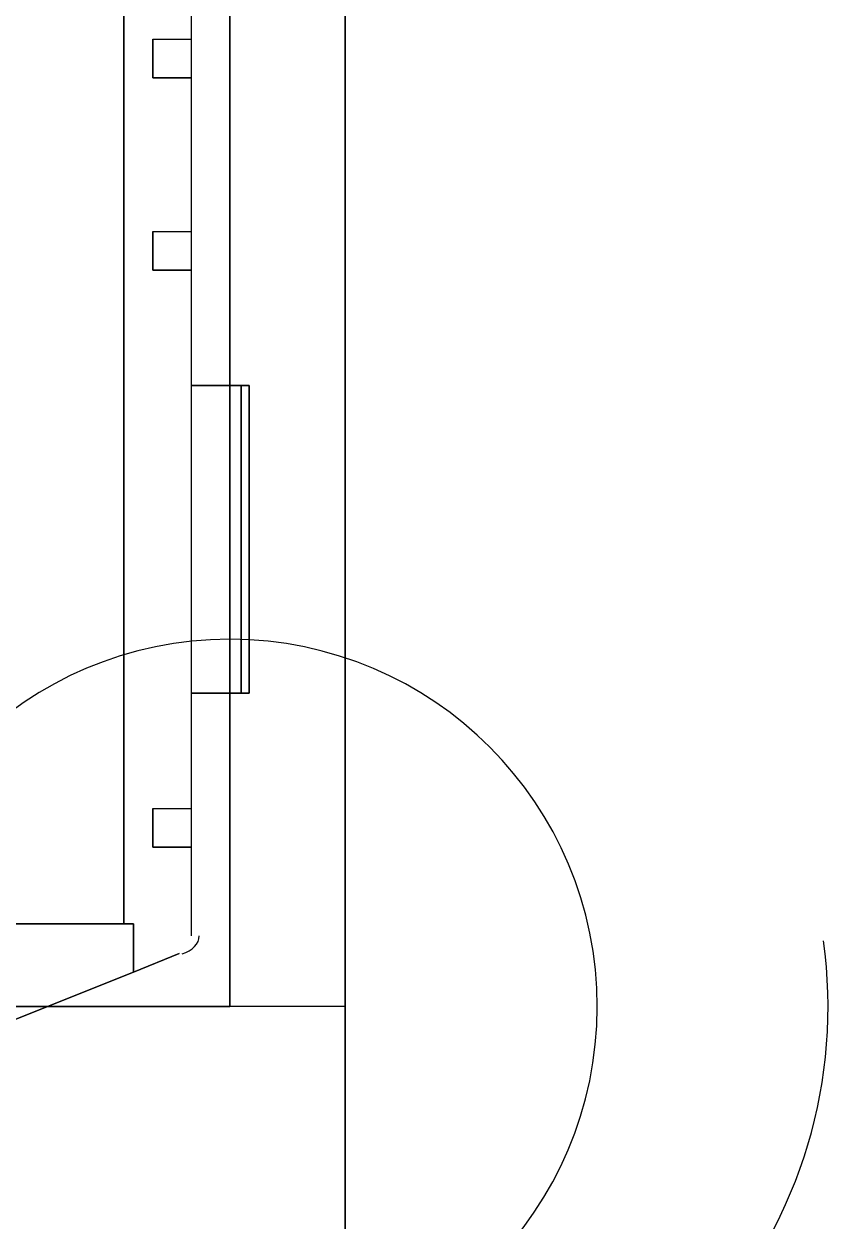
# Model space of a CAD drawing. Header units: millimetres. Extents: x 8.2 to 62.6, y 389.2 to 443.4.
# Drawn here: x 60.502 to 62.592, y 422.513 to 425.625 of the extents above; entities that cross this region are included whole.
import ezdxf

# ---------------------------------------------------------------- set-up
doc = ezdxf.new("R2010")
doc.units = ezdxf.units.MM
doc.layers.add('Feature', color=7, linetype='CONTINUOUS')

msp = doc.modelspace()

# ---------------------------------------------------------------- linework, layer by layer
at = {"layer": 'Feature'}
for p, q in [((61.0368, 429.5, -57.5733), (61.0368, 423.07, -57.5733)), ((61.0368, 429.5, -57.5733), (61.0368, 423.07, -57.5733)), ((61.3368, 423.07, -57.2733), (61.3368, 429.5, -57.2733)), ((61.3368, 429.5, -57.4733), (61.3368, 423.07, -57.4733)), ((61.3368, 429.5, -57.4733), (61.3368, 423.07, -57.4733)), ((61.3368, 423.07, -57.2733), (61.3368, 429.5, -57.2733)), ((60.9368, 429.316, -59.0283), (60.9368, 423.254, -59.0283)), ((60.9368, 429.316, -59.0283), (60.9368, 423.254, -59.0283)), ((60.7618, 423.285, -58.5033), (60.7618, 429.285, -58.5033)), ((60.7618, 423.285, -58.5033), (60.7618, 429.285, -58.5033)), ((60.7618, 429.285, -59.2033), (60.7618, 423.285, -59.2033)), ((60.7618, 429.285, -59.2033), (60.7618, 423.285, -59.2033)), ((60.9368, 425.985, -58.6783), (60.9368, 425.585, -58.6783)), ((60.9368, 425.985, -58.6783), (60.9368, 425.585, -58.6783)), ((61.0368, 423.07, -60.1333), (61.0368, 425.92, -60.1333)), ((61.0368, 423.07, -60.1333), (61.0368, 425.92, -60.1333)), ((61.3368, 425.92, -60.4333), (61.3368, 423.07, -60.4333)), ((61.3368, 423.07, -60.2333), (61.3368, 425.92, -60.2333)), ((61.3368, 423.07, -60.2333), (61.3368, 425.92, -60.2333)), ((61.3368, 425.92, -60.4333), (61.3368, 423.07, -60.4333)), ((60.8368, 425.485, -58.5783), (60.8368, 425.585, -58.5783)), ((60.8368, 425.585, -58.5783), (60.9368, 425.585, -58.6783)), ((60.8368, 425.585, -58.8033), (60.8368, 425.485, -58.8033)), ((60.8368, 425.585, -58.5783), (60.8368, 425.585, -58.8033)), ((60.8368, 425.485, -58.5783), (60.8368, 425.585, -58.5783)), ((60.8368, 425.585, -58.5783), (60.8368, 425.585, -58.8033)), ((60.8368, 425.585, -58.8033), (60.9368, 425.585, -58.8033)), ((60.8368, 425.585, -58.5783), (60.9368, 425.585, -58.6783)), ((60.8368, 425.585, -58.8033), (60.9368, 425.585, -58.8033)), ((60.8368, 425.585, -58.8033), (60.8368, 425.485, -58.8033)), ((60.9368, 425.585, -58.6783), (60.9368, 425.585, -58.8033)), ((60.9368, 425.585, -58.8033), (60.9368, 425.485, -58.8033)), ((60.9368, 425.585, -58.6783), (60.9368, 425.585, -58.8033)), ((60.9368, 425.585, -58.8033), (60.9368, 425.485, -58.8033)), ((60.9368, 425.485, -58.6783), (60.8368, 425.485, -58.5783)), ((60.8368, 425.485, -58.8033), (60.9368, 425.485, -58.8033)), ((60.8368, 425.485, -58.8033), (60.8368, 425.485, -58.5783)), ((60.9368, 425.485, -58.6783), (60.8368, 425.485, -58.5783)), ((60.8368, 425.485, -58.8033), (60.8368, 425.485, -58.5783)), ((60.8368, 425.485, -58.8033), (60.9368, 425.485, -58.8033)), ((60.9368, 425.485, -58.6783), (60.9368, 425.085, -58.6783)), ((60.9368, 425.485, -58.8033), (60.9368, 425.485, -58.6783)), ((60.9368, 425.485, -58.6783), (60.9368, 425.085, -58.6783)), ((60.9368, 425.485, -58.8033), (60.9368, 425.485, -58.6783)), ((60.8368, 424.985, -58.5783), (60.8368, 425.085, -58.5783)), ((60.8368, 425.085, -58.5783), (60.9368, 425.085, -58.6783)), ((60.8368, 425.085, -58.8033), (60.8368, 424.985, -58.8033)), ((60.8368, 425.085, -58.5783), (60.8368, 425.085, -58.8033)), ((60.8368, 424.985, -58.5783), (60.8368, 425.085, -58.5783)), ((60.8368, 425.085, -58.5783), (60.8368, 425.085, -58.8033)), ((60.8368, 425.085, -58.8033), (60.9368, 425.085, -58.8033)), ((60.8368, 425.085, -58.5783), (60.9368, 425.085, -58.6783)), ((60.8368, 425.085, -58.8033), (60.8368, 424.985, -58.8033)), ((60.8368, 425.085, -58.8033), (60.9368, 425.085, -58.8033)), ((60.9368, 425.085, -58.6783), (60.9368, 425.085, -58.8033)), ((60.9368, 425.085, -58.8033), (60.9368, 424.985, -58.8033)), ((60.9368, 425.085, -58.6783), (60.9368, 425.085, -58.8033)), ((60.9368, 425.085, -58.8033), (60.9368, 424.985, -58.8033)), ((60.9368, 424.985, -58.6783), (60.8368, 424.985, -58.5783)), ((60.8368, 424.985, -58.8033), (60.9368, 424.985, -58.8033)), ((60.8368, 424.985, -58.8033), (60.8368, 424.985, -58.5783)), ((60.9368, 424.985, -58.6783), (60.8368, 424.985, -58.5783)), ((60.8368, 424.985, -58.8033), (60.8368, 424.985, -58.5783)), ((60.8368, 424.985, -58.8033), (60.9368, 424.985, -58.8033)), ((60.9368, 424.985, -58.6783), (60.9368, 423.585, -58.6783)), ((60.9368, 424.985, -58.8033), (60.9368, 424.985, -58.6783)), ((60.9368, 424.985, -58.6783), (60.9368, 423.585, -58.6783)), ((60.9368, 424.985, -58.8033), (60.9368, 424.985, -58.6783)), ((60.9368, 424.685, -58.8033), (60.9368, 423.885, -58.8033)), ((60.9368, 424.685, -58.8033), (60.9368, 424.685, -58.9033)), ((60.9368, 424.685, -58.9033), (60.9368, 423.885, -58.9033)), ((60.9368, 424.685, -58.9033), (61.0352, 424.685, -58.9033)), ((60.9368, 424.685, -58.9033), (60.9368, 423.885, -58.9033)), ((61.0352, 424.685, -58.8033), (60.9368, 424.685, -58.8033)), ((60.9368, 424.685, -58.8033), (60.9368, 423.885, -58.8033)), ((61.0352, 424.685, -58.8033), (60.9368, 424.685, -58.8033)), ((60.9368, 424.685, -58.9033), (61.0352, 424.685, -58.9033)), ((60.9368, 424.685, -58.8033), (60.9368, 424.685, -58.9033)), ((61.0352, 424.685, -58.9033), (61.0668, 424.685, -58.9033)), ((61.0668, 424.685, -58.8033), (61.0352, 424.685, -58.8033)), ((61.0352, 424.685, -58.9033), (61.0352, 424.685, -58.8033)), ((61.0668, 424.685, -58.8033), (61.0352, 424.685, -58.8033)), ((61.0352, 424.685, -58.9033), (61.0668, 424.685, -58.9033)), ((61.0352, 424.685, -58.9033), (61.0352, 424.685, -58.8033)), ((61.0668, 424.685, -58.9033), (61.0668, 423.885, -58.9033)), ((61.0668, 423.885, -58.8033), (61.0668, 424.685, -58.8033)), ((61.0868, 424.685, -58.8233), (61.0668, 424.685, -58.8033)), ((61.0668, 424.685, -58.9033), (61.0868, 424.685, -58.8833)), ((61.0668, 424.685, -58.9033), (61.0668, 423.885, -58.9033)), ((61.0668, 424.685, -58.9033), (61.0868, 424.685, -58.8833)), ((61.0668, 423.885, -58.8033), (61.0668, 424.685, -58.8033)), ((61.0868, 424.685, -58.8233), (61.0668, 424.685, -58.8033)), ((61.0868, 424.685, -58.8233), (61.0868, 424.685, -58.8833)), ((61.0868, 424.685, -58.8833), (61.0868, 423.885, -58.8833)), ((61.0868, 423.885, -58.8233), (61.0868, 424.685, -58.8233)), ((61.0868, 424.685, -58.8833), (61.0868, 423.885, -58.8833)), ((61.0868, 424.685, -58.8233), (61.0868, 424.685, -58.8833)), ((61.0868, 423.885, -58.8233), (61.0868, 424.685, -58.8233)), ((60.9368, 423.885, -58.9033), (60.9368, 423.885, -58.8033)), ((61.0668, 423.885, -58.9033), (60.9368, 423.885, -58.9033)), ((60.9368, 423.885, -58.8033), (61.0668, 423.885, -58.8033)), ((61.0668, 423.885, -58.9033), (60.9368, 423.885, -58.9033)), ((60.9368, 423.885, -58.8033), (61.0668, 423.885, -58.8033)), ((60.9368, 423.885, -58.9033), (60.9368, 423.885, -58.8033)), ((61.0868, 423.885, -58.8833), (61.0668, 423.885, -58.9033)), ((61.0868, 423.885, -58.8833), (61.0668, 423.885, -58.9033)), ((61.0668, 423.885, -58.8033), (61.0868, 423.885, -58.8233)), ((61.0668, 423.885, -58.8033), (61.0868, 423.885, -58.8233)), ((61.0868, 423.885, -58.8833), (61.0868, 423.885, -58.8233)), ((61.0868, 423.885, -58.8833), (61.0868, 423.885, -58.8233)), ((60.8368, 423.485, -58.5783), (60.8368, 423.585, -58.5783)), ((60.8368, 423.585, -58.5783), (60.9368, 423.585, -58.6783)), ((60.8368, 423.585, -58.8033), (60.8368, 423.485, -58.8033)), ((60.8368, 423.585, -58.5783), (60.8368, 423.585, -58.8033)), ((60.8368, 423.485, -58.5783), (60.8368, 423.585, -58.5783)), ((60.8368, 423.585, -58.5783), (60.8368, 423.585, -58.8033)), ((60.8368, 423.585, -58.8033), (60.9368, 423.585, -58.8033)), ((60.8368, 423.585, -58.5783), (60.9368, 423.585, -58.6783)), ((60.8368, 423.585, -58.8033), (60.8368, 423.485, -58.8033)), ((60.8368, 423.585, -58.8033), (60.9368, 423.585, -58.8033)), ((60.9368, 423.585, -58.6783), (60.9368, 423.585, -58.8033)), ((60.9368, 423.585, -58.8033), (60.9368, 423.485, -58.8033)), ((60.9368, 423.585, -58.6783), (60.9368, 423.585, -58.8033)), ((60.9368, 423.585, -58.8033), (60.9368, 423.485, -58.8033)), ((60.9368, 423.485, -58.6783), (60.8368, 423.485, -58.5783)), ((60.8368, 423.485, -58.8033), (60.9368, 423.485, -58.8033)), ((60.8368, 423.485, -58.8033), (60.8368, 423.485, -58.5783)), ((60.9368, 423.485, -58.6783), (60.8368, 423.485, -58.5783)), ((60.8368, 423.485, -58.8033), (60.8368, 423.485, -58.5783)), ((60.8368, 423.485, -58.8033), (60.9368, 423.485, -58.8033)), ((60.9368, 423.485, -58.6783), (60.9368, 423.254, -58.6783)), ((60.9368, 423.485, -58.8033), (60.9368, 423.485, -58.6783)), ((60.9368, 423.485, -58.6783), (60.9368, 423.254, -58.6783)), ((60.9368, 423.485, -58.8033), (60.9368, 423.485, -58.6783)), ((60.354, 423.285, -58.5033), (60.7618, 423.285, -58.5033)), ((60.7868, 423.285, -58.5283), (60.354, 423.285, -58.5283)), ((60.354, 423.285, -58.5033), (60.7618, 423.285, -58.5033)), ((60.7868, 423.285, -58.5283), (60.354, 423.285, -58.5283)), ((60.7618, 423.285, -59.2033), (60.354, 423.285, -59.2033)), ((60.354, 423.285, -59.1783), (60.7868, 423.285, -59.1783)), ((60.7618, 423.285, -59.2033), (60.354, 423.285, -59.2033)), ((60.354, 423.285, -59.1783), (60.7868, 423.285, -59.1783)), ((60.7618, 423.285, -58.5033), (60.7868, 423.285, -58.5283)), ((60.7618, 423.285, -58.5033), (60.7868, 423.285, -58.5283)), ((60.7868, 423.285, -59.1783), (60.7618, 423.285, -59.2033)), ((60.7868, 423.285, -59.1783), (60.7618, 423.285, -59.2033)), ((60.7868, 423.16, -58.5283), (60.7868, 423.285, -58.5283)), ((60.7868, 423.16, -58.5283), (60.7868, 423.285, -58.5283)), ((60.7868, 423.285, -59.1783), (60.7868, 423.16, -59.1783)), ((60.7868, 423.285, -59.1783), (60.7868, 423.16, -59.1783)), ((60.9368, 423.254, -58.6783), (60.9368, 423.254, -59.0283)), ((60.9368, 423.254, -58.6783), (60.9368, 423.254, -59.0283)), ((60.7868, 423.16, -58.5283), (60.9054, 423.208, -58.6469)), ((60.9054, 423.208, -59.0598), (60.7868, 423.16, -59.1783)), ((60.7868, 423.16, -58.5283), (60.9054, 423.208, -58.6469)), ((60.9054, 423.208, -59.0598), (60.7868, 423.16, -59.1783)), ((60.9054, 423.208, -58.6469), (60.9054, 423.208, -59.0598)), ((60.9054, 423.208, -58.6469), (60.9054, 423.208, -59.0598)), ((60.7868, 423.16, -58.5283), (60.1868, 422.92, -58.5283)), ((60.1868, 422.92, -59.1783), (60.7868, 423.16, -59.1783)), ((60.7868, 423.16, -58.5283), (60.1868, 422.92, -58.5283)), ((60.1868, 422.92, -59.1783), (60.7868, 423.16, -59.1783)), ((61.0368, 423.07, -57.5733), (54.3368, 423.07, -57.5733)), ((61.3368, 423.07, -57.2733), (54.3368, 423.07, -57.2733)), ((61.3368, 423.07, -57.2733), (54.3368, 423.07, -57.2733)), ((61.0368, 423.07, -57.5733), (54.3368, 423.07, -57.5733)), ((61.3368, 423.07, -60.4333), (59.5871, 423.07, -60.4333)), ((59.5871, 423.07, -60.1333), (61.0368, 423.07, -60.1333)), ((59.5871, 423.07, -60.1333), (61.0368, 423.07, -60.1333)), ((61.3368, 423.07, -60.4333), (59.5871, 423.07, -60.4333)), ((61.3368, 423.07, -57.4733), (61.0368, 423.07, -57.5733)), ((61.3368, 423.07, -60.2333), (61.0368, 423.07, -60.1333)), ((61.3368, 423.07, -60.2333), (61.0368, 423.07, -60.1333)), ((61.3368, 423.07, -57.4733), (61.0368, 423.07, -57.5733)), ((61.3368, 423.07, -57.4733), (61.3368, 423.07, -57.2733)), ((61.3368, 423.07, -60.2333), (61.3368, 423.07, -60.4333)), ((61.3368, 423.07, -60.2333), (61.3368, 423.07, -60.4333)), ((61.3368, 423.07, -57.4733), (61.3368, 423.07, -57.2733))]:
    msp.add_line(p, q, dxfattribs=at)
for centre, radius, start, end in [((61.0368, 423.07, -59.1783), 0.955, 90.046, -90), ((61.0368, 423.07, -59.1783), 0.955, 90.046, -90), ((61.0368, 423.07, -58.5283), 0.955, -90, 89.8875), ((61.0368, 423.07, -58.5283), 0.955, -90, 89.8875), ((61.3368, 423.07, -58.5283), 1.255, -90, 7.8298), ((61.3368, 423.07, -58.5283), 1.255, -90, 7.8298), ((61.3368, 423.07, -59.1783), 0.0000000153, 90.0259, -90), ((61.3368, 423.07, -59.1783), 0.0000000153, 90.0259, -90)]:
    msp.add_arc(centre, radius, start, end, dxfattribs=at)
for centre, start_param in [((60.8868, 423.254, -58.6283), 5.0929), ((60.8868, 423.254, -59.0783), -1.19029), ((60.8868, 423.254, -58.6283), 5.0929), ((60.8868, 423.254, -59.0783), -1.19029)]:
    msp.add_ellipse(centre, major_axis=(0.0707, 0), ratio=0.707107, start_param=start_param, end_param=0, dxfattribs=at)
for points in [[(61.3368, 423.07, -57.4733), (61.3368, 422.983, -57.4766), (61.3368, 422.84, -57.482), (61.3368, 422.668, -57.5532), (61.3368, 422.54, -57.6063), (61.3368, 422.426, -57.6816), (61.3368, 422.328, -57.779), (61.3368, 422.229, -57.8769), (61.3368, 422.153, -57.9896), (61.3368, 422.099, -58.1172), (61.3368, 422.02, -58.3038), (61.3368, 422.017, -58.461), (61.3368, 422.015, -58.5283)], [(61.3368, 423.07, -57.4733), (61.3368, 422.983, -57.4766), (61.3368, 422.84, -57.482), (61.3368, 422.668, -57.5532), (61.3368, 422.54, -57.6063), (61.3368, 422.426, -57.6816), (61.3368, 422.328, -57.779), (61.3368, 422.229, -57.8769), (61.3368, 422.153, -57.9896), (61.3368, 422.099, -58.1172), (61.3368, 422.02, -58.3038), (61.3368, 422.017, -58.461), (61.3368, 422.015, -58.5283)], [(61.3368, 422.015, -59.1783), (61.3368, 422.019, -59.266), (61.3368, 422.024, -59.4085), (61.3368, 422.095, -59.5809), (61.3368, 422.148, -59.709), (61.3368, 422.224, -59.8224), (61.3368, 422.321, -59.921), (61.3368, 422.419, -60.0193), (61.3368, 422.532, -60.0956), (61.3368, 422.659, -60.1499), (61.3368, 422.846, -60.2289), (61.3368, 423.003, -60.232), (61.3368, 423.07, -60.2333)], [(61.3368, 422.015, -59.1783), (61.3368, 422.019, -59.266), (61.3368, 422.024, -59.4085), (61.3368, 422.095, -59.5809), (61.3368, 422.148, -59.709), (61.3368, 422.224, -59.8224), (61.3368, 422.321, -59.921), (61.3368, 422.419, -60.0193), (61.3368, 422.532, -60.0956), (61.3368, 422.659, -60.1499), (61.3368, 422.846, -60.2289), (61.3368, 423.003, -60.232), (61.3368, 423.07, -60.2333)]]:
    msp.add_open_spline(points, degree=3, knots=[-0.0661608, -0.0661608, -0.0661608, -0.0661608, -0.0475889, -0.0475889, -0.0475889, -0.0338971, -0.0338971, -0.0338971, -0.0202017, -0.0202017, -0.0202017, -0.00000001, -0.00000001, -0.00000001, -0.00000001], dxfattribs=at)

doc.saveas('drawing.dxf')
